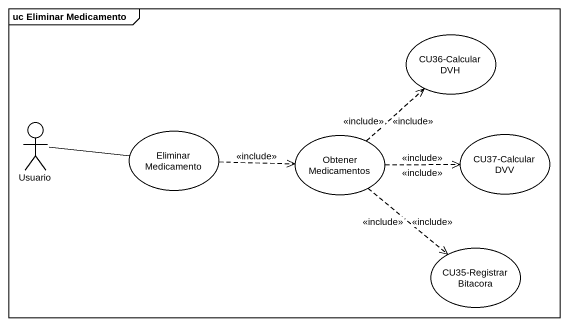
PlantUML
@startuml
mainframe uc Eliminar Medicamento
usecase "CU36-Calcular DVH" as CU36_Calcular_DVH
actor Usuario
usecase "Eliminar Medicamento" as Eliminar_Medicamento
usecase "Obtener Medicamentos" as Obtener_Medicamentos
usecase "CU37-Calcular DVV" as CU37_Calcular_DVV
usecase "CU35-Registrar Bitacora" as CU35_Registrar_Bitacora
Usuario -right- Eliminar_Medicamento
Eliminar_Medicamento .right.> Obtener_Medicamentos : <<include>>
Obtener_Medicamentos .up.> CU36_Calcular_DVH : <<include>>
Obtener_Medicamentos .up.> CU36_Calcular_DVH : <<include>>
Obtener_Medicamentos .right.> CU37_Calcular_DVV : <<include>>
Obtener_Medicamentos .right.> CU37_Calcular_DVV : <<include>>
Obtener_Medicamentos ..> CU35_Registrar_Bitacora : <<include>>
Obtener_Medicamentos ..> CU35_Registrar_Bitacora : <<include>>
@enduml
